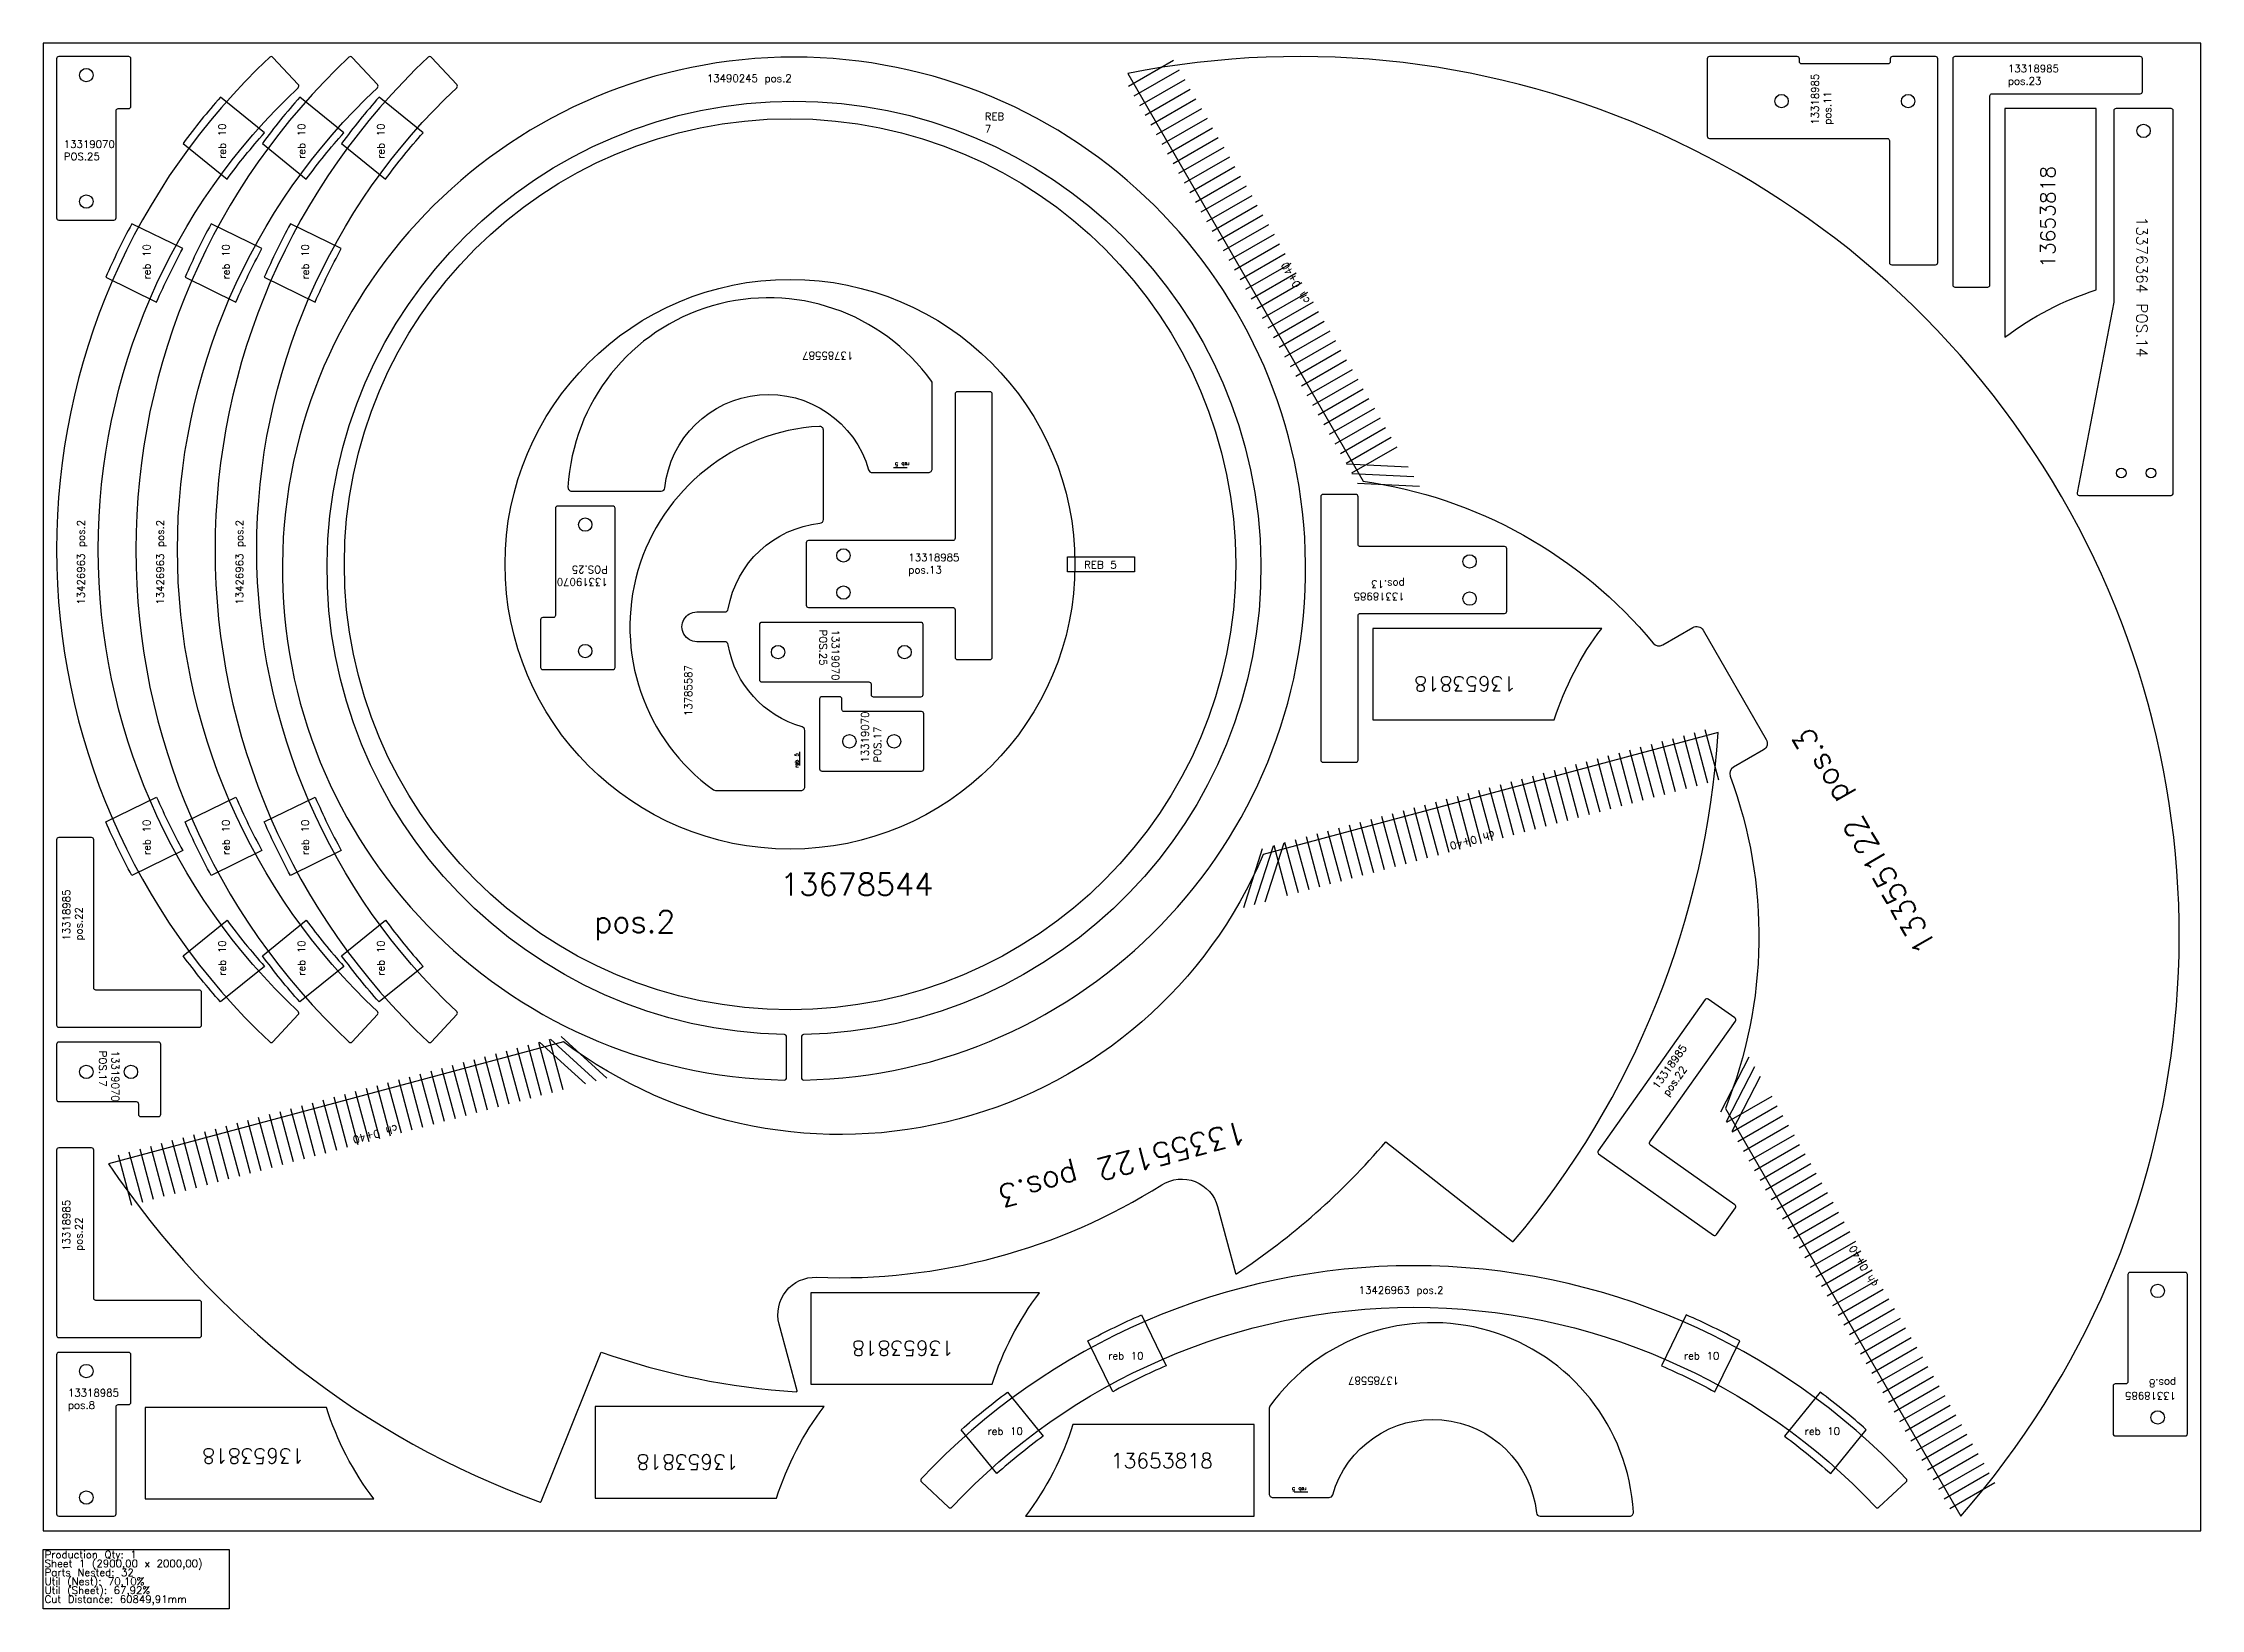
# Model space of a CAD drawing. Header units: millimetres. Extents: x 0 to 2900, y -105 to 2000.
import ezdxf

# ---------------------------------------------------------------- set-up
doc = ezdxf.new("R2010")
doc.units = ezdxf.units.MM
for name, color, linetype in [('13318985', 7, 'Continuous'), ('13319070v01', 7, 'Continuous'), ('13376364v01', 7, 'Continuous'), ('13426963', 7, 'Continuous'), ('13653818', 7, 'Continuous'), ('13678544', 7, 'Continuous'), ('13785587', 7, 'Continuous'), ('13918180', 7, 'Continuous'), ('Chanfro', 7, 'Continuous'), ('Rebaixo', 7, 'Continuous'), ('sheet', 24, 'Continuous'), ('Stats', 7, 'Continuous'), ('Texto', 7, 'Continuous')]:
    doc.layers.add(name, color=color, linetype=linetype)
doc.styles.get("Standard").update_dxf_attribs({"font": 'txt.shx'})

msp = doc.modelspace()

# ---------------------------------------------------------------- linework, layer by layer
at = {"color": 6}
for points in [[(2577.4, 19.7, 0.716659), (1457.7, 1959.2), (1774.2, 1411, -0.187088), (2164, 1193.3, 0.365786), (2176.7, 1191.1), (2217.3, 1214.5, -0.414214), (2231, 1210.8), (2316, 1063.6, -0.414214), (2312.3, 1049.9), (2271.7, 1026.5, 0.365786), (2267.4, 1014.4, -0.187088), (2260.9, 567.9)], [(699.5, 657.2), (88, 493.3, 0.15978), (667.9, 38.6, 0.404552), (669.2, 39.2), (749.8, 240.3, 0.06971), (1012.2, 187, 0.512318), (1013.3, 188.3), (989.2, 277.9, -0.5054), (1039.5, 340.8, 0.151666), (1503.5, 465.1, -0.5054), (1578.5, 435.8), (1602.5, 346.1, 0.512318), (1604, 345.6, 0.06971), (1804.6, 522.9), (1975, 389, 0.404554), (1976.4, 389.2, 0.15978), (2251.3, 1073), (1639.8, 909.1, -0.48795)]]:
    msp.add_lwpolyline(points, format="xyb", close=True, dxfattribs=at)
at = {"layer": '13318985', "color": 6}
for points in [[(2357.5, 1982), (2239.5, 1982, 0.414214), (2236.5, 1979), (2236.5, 1875, 0.414214), (2239.5, 1872), (2478.5, 1872, -0.414214), (2481.5, 1869), (2481.5, 1705, 0.414214), (2484.5, 1702), (2543.5, 1702, 0.414214), (2546.5, 1705), (2546.5, 1979, 0.414214), (2543.5, 1982), (2485.5, 1982, 0.414214), (2482.5, 1979), (2482.5, 1975, -0.414214), (2479.5, 1972), (2363.5, 1972, -0.414214), (2360.5, 1975), (2360.5, 1979, 0.414214)], [(2569.5, 1672), (2613.5, 1672, 0.414214), (2616.5, 1675), (2616.5, 1929, -0.414214), (2619.5, 1932), (2818.5, 1932, 0.414213), (2821.5, 1935), (2821.5, 1979, 0.414214), (2818.5, 1982), (2569.5, 1982, 0.414214), (2566.5, 1979), (2566.5, 1675, 0.414213)], [(1028.6, 1241.3), (1222.6, 1241.3, -0.414214), (1225.6, 1238.3), (1225.6, 1174.3, 0.414214), (1228.6, 1171.3), (1272.6, 1171.3, 0.414214), (1275.6, 1174.3), (1275.6, 1528.3, 0.414214), (1272.6, 1531.3), (1228.6, 1531.3, 0.414214), (1225.6, 1528.3), (1225.6, 1334.3, -0.414213), (1222.6, 1331.3), (1028.6, 1331.3, 0.414214), (1025.6, 1328.3), (1025.6, 1244.3, 0.414214)], [(1964.2, 1323.2), (1770.2, 1323.2, -0.414214), (1767.2, 1326.2), (1767.2, 1390.2, 0.414214), (1764.2, 1393.2), (1720.2, 1393.2, 0.414214), (1717.2, 1390.2), (1717.2, 1036.2, 0.414214), (1720.2, 1033.2), (1764.2, 1033.2, 0.414214), (1767.2, 1036.2), (1767.2, 1230.2, -0.414214), (1770.2, 1233.2), (1964.2, 1233.2, 0.414214), (1967.2, 1236.2), (1967.2, 1320.2, 0.414214)], [(213, 679.9), (213, 723.9, 0.414214), (210, 726.9), (71, 726.9, -0.414214), (68, 729.9), (68, 928.9, 0.414214), (65, 931.9), (21, 931.9, 0.414214), (18, 928.9), (18, 679.9, 0.414214), (21, 676.9), (210, 676.9, 0.414214)], [(2249, 398.2), (2274.5, 434.2, 0.414214), (2273.7, 438.3), (2160.3, 518.6, -0.414214), (2159.5, 522.8), (2274.5, 685.2, 0.414214), (2273.7, 689.4), (2237.8, 714.8, 0.414214), (2233.6, 714.1), (2089.8, 510.8, 0.414214), (2090.6, 506.7), (2244.9, 397.5, 0.414214)], [(213, 262.7), (213, 306.7, 0.414214), (210, 309.7), (71, 309.7, -0.414214), (68, 312.7), (68, 511.7, 0.414214), (65, 514.7), (21, 514.7, 0.414213), (18, 511.7), (18, 262.7, 0.414214), (21, 259.7), (210, 259.7, 0.414214)], [(2879, 127.4, 0.414214), (2882, 130.4), (2882, 344.4, 0.414213), (2879, 347.4), (2805, 347.4, 0.414213), (2802, 344.4), (2802, 200.4, -0.414214), (2799, 197.4), (2785, 197.4, 0.414213), (2782, 194.4), (2782, 130.4, 0.414214), (2785, 127.4)], [(21, 239.7, 0.414213), (18, 236.7), (18, 22.7, 0.414213), (21, 19.7), (95, 19.7, 0.414213), (98, 22.7), (98, 166.7, -0.414214), (101, 169.7), (115, 169.7, 0.414213), (118, 172.7), (118, 236.7, 0.414214), (115, 239.7)]]:
    msp.add_lwpolyline(points, format="xyb", close=True, dxfattribs=at)
for centre in [(2336.5, 1922), (2506.5, 1922), (1075.6, 1311.3), (1917.2, 1303.2), (1075.6, 1261.3), (1917.2, 1253.2), (2842, 322.4), (58, 214.7), (2842, 152.4), (58, 44.7)]:
    msp.add_circle(centre, 9, dxfattribs=at)
at = {"layer": '13319070v01', "color": 6}
for points in [[(21, 1762), (95, 1762, 0.414214), (98, 1765), (98, 1909, -0.414214), (101, 1912), (115, 1912, 0.414213), (118, 1915), (118, 1979, 0.414214), (115, 1982), (21, 1982, 0.414214), (18, 1979), (18, 1765, 0.414214)], [(765.6, 1377.7), (691.6, 1377.7, 0.414214), (688.6, 1374.7), (688.6, 1230.7, -0.414214), (685.6, 1227.7), (671.6, 1227.7, 0.414214), (668.6, 1224.7), (668.6, 1160.7, 0.414214), (671.6, 1157.7), (765.6, 1157.7, 0.414214), (768.6, 1160.7), (768.6, 1374.7, 0.414214)], [(962.7, 1218.3), (962.7, 1144.3, 0.414214), (965.7, 1141.3), (1109.7, 1141.3, -0.414214), (1112.7, 1138.3), (1112.7, 1124.3, 0.414213), (1115.7, 1121.3), (1179.7, 1121.3, 0.414214), (1182.7, 1124.3), (1182.7, 1218.3, 0.414214), (1179.7, 1221.3), (965.7, 1221.3, 0.414213)], [(1183.6, 1024.3), (1183.6, 1098.3, 0.414213), (1180.6, 1101.3), (1076.6, 1101.3, -0.414214), (1073.6, 1104.3), (1073.6, 1118.3, 0.414213), (1070.6, 1121.3), (1046.6, 1121.3, 0.414214), (1043.6, 1118.3), (1043.6, 1024.3, 0.414214), (1046.6, 1021.3), (1180.6, 1021.3, 0.414214)], [(18, 653.9), (18, 579.9, 0.414214), (21, 576.9), (125, 576.9, -0.414214), (128, 573.9), (128, 559.9, 0.414213), (131, 556.9), (155, 556.9, 0.414213), (158, 559.9), (158, 653.9, 0.414213), (155, 656.9), (21, 656.9, 0.414214)]]:
    msp.add_lwpolyline(points, format="xyb", close=True, dxfattribs=at)
for centre in [(58, 1957), (58, 1787), (728.6, 1352.7), (728.6, 1182.7), (987.7, 1181.3), (1157.7, 1181.3), (1083.6, 1061.3), (1143.6, 1061.3), (58, 616.9), (118, 616.9)]:
    msp.add_circle(centre, 9, dxfattribs=at)
at = {"layer": '13376364v01', "color": 6}
msp.add_lwpolyline([(2786, 1912, 0.414214), (2783, 1909), (2783, 1652.3, -0.047533), (2782.9, 1651.7), (2733.7, 1395.6, 0.47102), (2736.6, 1392), (2860, 1392, 0.414214), (2863, 1395), (2863, 1909, 0.414214), (2860, 1912)], format="xyb", close=True, dxfattribs=at)
for centre, radius in [((2823, 1882), 9), ((2793, 1422), 6.5), ((2833, 1422), 6.5)]:
    msp.add_circle(centre, radius, dxfattribs=at)
at = {"layer": '13426963', "color": 6}
for points in [[(342.8, 693.9, 0.413186), (342.7, 698.1, -0.432662), (342.7, 1940.1, 0.413186), (342.8, 1944.4), (308.7, 1980.9, 0.415185), (304.5, 1981.1, 0.432777), (304.5, 657.2, 0.415185), (308.7, 657.3)], [(449.4, 693.9, 0.413186), (449.2, 698.1, -0.432662), (449.2, 1940.1, 0.413186), (449.4, 1944.4), (415.3, 1980.9, 0.415185), (411, 1981.1, 0.432777), (411, 657.2, 0.415185), (415.3, 657.3)], [(555.9, 693.9, 0.413186), (555.8, 698.1, -0.432662), (555.8, 1940.1, 0.413186), (555.9, 1944.4), (521.8, 1980.9, 0.415185), (517.5, 1981.1, 0.432777), (517.5, 657.2, 0.415185), (521.8, 657.3)], [(1216.9, 31.6, 0.413186), (1221.2, 31.7, -0.432662), (2463.2, 31.7, 0.413186), (2467.4, 31.6), (2504, 65.7, 0.415185), (2504.1, 69.9, 0.432777), (1180.2, 69.9, 0.415185), (1180.4, 65.7)]]:
    msp.add_lwpolyline(points, format="xyb", close=True, dxfattribs=at)
at = {"layer": '13653818', "color": 6}
for points in [[(2636.5, 1604.5, -0.086137), (2759.5, 1668.2), (2759.5, 1912), (2636.5, 1912)], [(2094.7, 1213.2), (1787.2, 1213.2), (1787.2, 1090.2), (2031, 1090.2, -0.086137)], [(1339.2, 320), (1031.7, 320), (1031.7, 197), (1275.5, 197, -0.086137)], [(444.5, 42.7, -0.086137), (380.8, 165.7), (137, 165.7), (137, 42.7)], [(1049.5, 166.9), (742, 166.9), (742, 43.9), (985.8, 43.9, -0.086137)], [(1320.3, 19.7), (1627.8, 19.7), (1627.8, 142.7), (1384, 142.7, -0.086137)]]:
    msp.add_lwpolyline(points, format="xyb", close=True, dxfattribs=at)
at = {"layer": '13678544', "color": 6}
for radius in [599, 383]:
    msp.add_circle((1003.8, 1299.4), radius, dxfattribs=at)
at = {"layer": '13785587', "color": 6}
for points in [[(830.7, 1397.7, 0.384176), (835.7, 1402.2, -0.824694), (1109.5, 1426.3, 0.33453), (1114.3, 1422.7), (1190, 1422.7, 0.414214), (1195, 1427.7), (1195, 1542.6, 0.157377), (1194, 1545.5, 0.706601), (705.4, 1403, 0.4309), (710.4, 1397.7)], [(920.7, 1239.4, -0.335246), (1044.1, 1354.5, 0.384176), (1048.6, 1359.5), (1048.6, 1479.8, 0.4309), (1043.3, 1484.8, 0.706601), (900.8, 996.2, 0.157377), (903.7, 995.3), (1018.6, 995.3, 0.414214), (1023.6, 1000.3), (1023.6, 1075.9, 0.33453), (1020, 1080.7, -0.287021), (920.7, 1191.1, 0.364325), (915.8, 1195.3), (878.6, 1195.3, -1.000019), (878.6, 1235.3), (915.8, 1235.3, 0.364325)], [(2012, 19.7), (2132.3, 19.7, 0.4309), (2137.3, 25, 0.706601), (1648.7, 167.5, 0.157377), (1647.8, 164.6), (1647.8, 49.7, 0.414214), (1652.8, 44.7), (1728.4, 44.7, 0.33453), (1733.2, 48.3, -0.824694), (2007, 24.2, 0.384176)]]:
    msp.add_lwpolyline(points, format="xyb", close=True, dxfattribs=at)
at = {"layer": '13918180', "color": 6}
msp.add_lwpolyline([(1019.2, 609, 0.419783), (1022.2, 606, 105.375125), (996.1, 606, 0.419783), (999.2, 609), (999.2, 664, 0.408182), (996.2, 667, -96.912758), (1022.1, 667, 0.408182), (1019.2, 664)], format="xyb", close=True, dxfattribs=at)
at = {"layer": 'Chanfro', "color": 6}
for p, q in [((1519.3, 1976.5), (1458.6, 1941.5)), ((1526.8, 1963.5), (1466.1, 1928.5)), ((1534.3, 1950.5), (1473.6, 1915.5)), ((1541.8, 1937.6), (1481.1, 1902.6)), ((1549.3, 1924.6), (1488.6, 1889.6)), ((1556.8, 1911.6), (1496.1, 1876.6)), ((1564.3, 1898.6), (1503.6, 1863.6)), ((1571.8, 1885.6), (1511.1, 1850.6)), ((1579.3, 1872.6), (1518.6, 1837.6)), ((1586.8, 1859.6), (1526.1, 1824.6)), ((1594.3, 1846.6), (1533.6, 1811.6)), ((1601.8, 1833.6), (1541.1, 1798.6)), ((1609.3, 1820.6), (1548.6, 1785.6)), ((1616.8, 1807.7), (1556.1, 1772.7)), ((1624.3, 1794.7), (1563.6, 1759.7)), ((1631.8, 1781.7), (1571.1, 1746.7)), ((1639.3, 1768.7), (1578.6, 1733.7)), ((1646.8, 1755.7), (1586.1, 1720.7)), ((1654.3, 1742.7), (1593.6, 1707.7)), ((1661.8, 1729.7), (1601.1, 1694.7)), ((1669.3, 1716.7), (1608.6, 1681.7)), ((1676.8, 1703.7), (1616.1, 1668.7)), ((1684.3, 1690.7), (1623.6, 1655.7)), ((1691.8, 1677.7), (1631.1, 1642.7)), ((1699.3, 1664.8), (1638.6, 1629.8)), ((1706.8, 1651.8), (1646.1, 1616.8)), ((1714.3, 1638.8), (1653.6, 1603.8)), ((1721.8, 1625.8), (1661.1, 1590.8)), ((1729.3, 1612.8), (1668.6, 1577.8)), ((1736.8, 1599.8), (1676.1, 1564.8)), ((1744.3, 1586.8), (1683.6, 1551.8)), ((1751.8, 1573.8), (1691.1, 1538.8)), ((1759.3, 1560.8), (1698.6, 1525.8)), ((1766.8, 1547.8), (1706.1, 1512.8)), ((1774.3, 1534.9), (1713.6, 1499.9)), ((1781.8, 1521.9), (1721.1, 1486.9)), ((1789.3, 1508.9), (1728.6, 1473.9)), ((1796.8, 1495.9), (1736.1, 1460.9)), ((1804.3, 1482.9), (1743.6, 1447.9)), ((1811.8, 1469.9), (1751.1, 1434.9)), ((1819.3, 1456.9), (1758.6, 1421.9)), ((1834.8, 1430.1), (1751.6, 1434)), ((1842.3, 1417.1), (1759.1, 1421)), ((1849.8, 1404.1), (1766.6, 1408.1)), ((2252, 1009), (2233.9, 1076.6)), ((2136.1, 977.9), (2118, 1045.5)), ((2150.6, 981.8), (2132.5, 1049.4)), ((2165.1, 985.7), (2147, 1053.3)), ((2179.6, 989.6), (2161.5, 1057.2)), ((2194.1, 993.4), (2176, 1061.1)), ((2208.6, 997.3), (2190.5, 1064.9)), ((2223.1, 1001.2), (2204.9, 1068.8)), ((2237.5, 1005.1), (2219.4, 1072.7)), ((2034.7, 950.7), (2016.6, 1018.4)), ((2049.2, 954.6), (2031.1, 1022.2)), ((2063.7, 958.5), (2045.6, 1026.1)), ((2078.2, 962.4), (2060.1, 1030)), ((2092.7, 966.3), (2074.5, 1033.9)), ((2107.1, 970.2), (2089, 1037.8)), ((2121.6, 974), (2103.5, 1041.7)), ((1918.8, 919.7), (1900.7, 987.3)), ((1933.3, 923.6), (1915.2, 991.2)), ((1947.8, 927.5), (1929.7, 995.1)), ((1962.3, 931.3), (1944.1, 998.9)), ((1976.7, 935.2), (1958.6, 1002.8)), ((1991.2, 939.1), (1973.1, 1006.7)), ((2005.7, 943), (1987.6, 1010.6)), ((2020.2, 946.9), (2002.1, 1014.5)), ((1817.4, 892.5), (1799.3, 960.1)), ((1831.9, 896.4), (1813.7, 964)), ((1846.3, 900.3), (1828.2, 967.9)), ((1860.8, 904.2), (1842.7, 971.8)), ((1875.3, 908), (1857.2, 975.7)), ((1889.8, 911.9), (1871.7, 979.5)), ((1904.3, 915.8), (1886.2, 983.4)), ((1701.5, 861.5), (1683.3, 929.1)), ((1715.9, 865.3), (1697.8, 932.9)), ((1730.4, 869.2), (1712.3, 936.8)), ((1744.9, 873.1), (1726.8, 940.7)), ((1759.4, 877), (1741.3, 944.6)), ((1773.9, 880.9), (1755.8, 948.5)), ((1788.4, 884.7), (1770.3, 952.4)), ((1802.9, 888.6), (1784.8, 956.2)), ((1613.6, 837.9), (1638.9, 917.2)), ((1628, 841.8), (1653.4, 921)), ((1642.5, 845.7), (1667.9, 924.9)), ((1672.5, 853.7), (1654.4, 921.3)), ((1687, 857.6), (1668.9, 925.2)), ((626.4, 573.4), (608.3, 641)), ((640.9, 577.3), (622.8, 644.9)), ((655.4, 581.2), (637.3, 648.8)), ((669.9, 585), (651.8, 652.7)), ((684.4, 588.9), (666.3, 656.5)), ((728.8, 600.8), (667.2, 656.8)), ((698.9, 592.8), (680.7, 660.4)), ((743.3, 604.7), (681.7, 660.7)), ((757.8, 608.6), (696.2, 664.6)), ((510.5, 542.3), (492.4, 610)), ((525, 546.2), (506.9, 613.8)), ((539.5, 550.1), (521.4, 617.7)), ((554, 554), (535.9, 621.6)), ((568.5, 557.9), (550.3, 625.5)), ((583, 561.7), (564.8, 629.4)), ((597.4, 565.6), (579.3, 633.2)), ((611.9, 569.5), (593.8, 637.1)), ((2292.7, 636.8), (2254.6, 562.9)), ((2300.2, 623.8), (2262.1, 549.9)), ((2307.7, 610.8), (2269.6, 536.9)), ((409.1, 515.2), (391, 582.8)), ((423.6, 519), (405.5, 586.7)), ((438.1, 522.9), (419.9, 590.5)), ((452.6, 526.8), (434.4, 594.4)), ((467, 530.7), (448.9, 598.3)), ((481.5, 534.6), (463.4, 602.2)), ((496, 538.5), (477.9, 606.1)), ((2323.2, 584), (2262.6, 549)), ((293.2, 484.1), (275.1, 551.7)), ((307.7, 488), (289.5, 555.6)), ((322.2, 491.9), (304, 559.5)), ((336.6, 495.8), (318.5, 563.4)), ((351.1, 499.6), (333, 567.2)), ((365.6, 503.5), (347.5, 571.1)), ((380.1, 507.4), (362, 575)), ((394.6, 511.3), (376.5, 578.9)), ((2330.7, 571), (2270.1, 536)), ((2338.2, 558), (2277.6, 523)), ((191.8, 456.9), (173.6, 524.5)), ((206.2, 460.8), (188.1, 528.4)), ((220.7, 464.7), (202.6, 532.3)), ((235.2, 468.6), (217.1, 536.2)), ((249.7, 472.5), (231.6, 540.1)), ((264.2, 476.3), (246.1, 544)), ((278.7, 480.2), (260.6, 547.8)), ((2345.7, 545), (2285.1, 510)), ((2353.2, 532), (2292.6, 497)), ((119.3, 437.5), (101.2, 505.1)), ((133.8, 441.4), (115.7, 509)), ((148.3, 445.3), (130.2, 512.9)), ((162.8, 449.2), (144.7, 516.8)), ((177.3, 453), (159.1, 520.7)), ((2360.7, 519), (2300.1, 484)), ((2368.2, 506.1), (2307.6, 471.1)), ((2375.7, 493.1), (2315.1, 458.1)), ((2383.2, 480.1), (2322.6, 445.1)), ((2390.7, 467.1), (2330.1, 432.1)), ((2398.2, 454.1), (2337.6, 419.1)), ((2405.7, 441.1), (2345.1, 406.1)), ((2413.2, 428.1), (2352.6, 393.1)), ((2420.7, 415.1), (2360.1, 380.1)), ((2428.2, 402.1), (2367.6, 367.1)), ((2435.7, 389.1), (2375.1, 354.1)), ((2443.2, 376.1), (2382.6, 341.1)), ((2450.7, 363.2), (2390.1, 328.2)), ((2458.2, 350.2), (2397.6, 315.2)), ((2465.7, 337.2), (2405.1, 302.2)), ((2473.2, 324.2), (2412.6, 289.2)), ((2480.7, 311.2), (2420.1, 276.2)), ((2488.2, 298.2), (2427.6, 263.2)), ((2495.7, 285.2), (2435.1, 250.2)), ((2503.2, 272.2), (2442.6, 237.2)), ((2510.7, 259.2), (2450.1, 224.2)), ((2518.2, 246.2), (2457.6, 211.2)), ((2525.7, 233.3), (2465.1, 198.3)), ((2533.2, 220.3), (2472.6, 185.3)), ((2540.7, 207.3), (2480.1, 172.3)), ((2548.2, 194.3), (2487.6, 159.3)), ((2555.7, 181.3), (2495.1, 146.3)), ((2563.2, 168.3), (2502.6, 133.3)), ((2570.7, 155.3), (2510.1, 120.3)), ((2578.2, 142.3), (2517.6, 107.3)), ((2585.7, 129.3), (2525.1, 94.3)), ((2593.2, 116.3), (2532.6, 81.3)), ((2600.7, 103.4), (2540.1, 68.4)), ((2608.2, 90.4), (2547.6, 55.4)), ((2615.7, 77.4), (2555.1, 42.4)), ((2623.2, 64.4), (2562.6, 29.4))]:
    msp.add_line(p, q, dxfattribs=at)
at = {"layer": 'Rebaixo', "color": 6}
for p, q in [((1143, 1429.7), (1161.3, 1429.7)), ((1016.6, 1047.2), (1016.6, 1029)), ((1699.7, 51.7), (1681.5, 51.7))]:
    msp.add_line(p, q, dxfattribs=at)
for points in [[(297.6, 1879.5), (238.4, 1927.4, 0.021797), (188.1, 1865.2), (247.2, 1817.3, -0.023766)], [(404.1, 1879.5), (345, 1927.4, 0.021797), (294.6, 1865.2), (353.7, 1817.3, -0.023766)], [(510.6, 1879.5), (451.5, 1927.4, 0.021797), (401.2, 1865.2), (460.3, 1817.3, -0.023766)], [(187.6, 1723.8), (119.2, 1757.1, 0.021797), (84.2, 1685.2), (152.5, 1651.9, -0.023766)], [(294.1, 1723.8), (225.8, 1757.1, 0.021797), (190.7, 1685.2), (259.1, 1651.9, -0.023766)], [(400.7, 1723.8), (332.3, 1757.1, 0.021797), (297.2, 1685.2), (365.6, 1651.9, -0.023766)], [(1376.6, 1309.4), (1466.8, 1309.4), (1466.8, 1289.4), (1376.6, 1289.4, 0.013407)], [(187.6, 914.5), (119.2, 881.1, -0.021797), (84.2, 953), (152.5, 986.4, 0.023766)], [(294.1, 914.5), (225.8, 881.1, -0.021797), (190.7, 953), (259.1, 986.4, 0.023766)], [(400.7, 914.5), (332.3, 881.1, -0.021797), (297.2, 953), (365.6, 986.4, 0.023766)], [(297.6, 758.8), (238.4, 710.9, -0.021797), (188.1, 773.1), (247.2, 820.9, 0.023766)], [(404.1, 758.8), (345, 710.9, -0.021797), (294.6, 773.1), (353.7, 820.9, 0.023766)], [(510.6, 758.8), (451.5, 710.9, -0.021797), (401.2, 773.1), (460.3, 820.9, 0.023766)], [(1437.5, 186.8), (1404.2, 255.2, -0.021797), (1476.1, 290.2), (1509.4, 221.8, 0.023766)], [(2246.8, 186.8), (2280.2, 255.2, 0.021797), (2208.3, 290.2), (2174.9, 221.8, -0.023766)], [(1281.8, 76.8), (1233.9, 135.9, -0.021797), (1296.1, 186.3), (1344, 127.2, 0.023766)], [(2402.5, 76.8), (2450.4, 135.9, 0.021797), (2388.2, 186.3), (2340.4, 127.2, -0.023766)]]:
    msp.add_lwpolyline(points, format="xyb", close=True, dxfattribs=at)
at = {"layer": 'sheet', "color": 7}
msp.add_lwpolyline([(0, 0), (2900, 0), (2900, 2000), (0, 2000)], close=True, dxfattribs=at)
at = {"layer": 'Stats', "color": 151}
msp.add_lwpolyline([(0, -25), (250, -25), (250, -105), (0, -105), (0, -25)], close=True, dxfattribs=at)

# ---------------------------------------------------------------- texts
at = {"layer": 'Chanfro', "color": 6, "char_height": 10, "width": 211.899}
for insert, attachment_point, rotation in [((1702.7, 1653.3), 7, 120), ((1892.4, 915.5), 3, 195), ((477.5, 536.3), 1, 195), ((2435.1, 384.8), 9, 120)]:
    msp.add_mtext('ch 0+40', dxfattribs=dict(at, insert=insert, attachment_point=attachment_point, rotation=rotation))
at = {"layer": 'Rebaixo', "color": 6, "char_height": 10, "rotation": 90}
for insert, attachment_point in [((245.6, 1844.5), 7), ((352.1, 1844.5), 7), ((458.7, 1844.5), 7), ((144.1, 1682.3), 7), ((250.6, 1682.3), 7), ((357.1, 1682.3), 7), ((144.1, 956), 9), ((250.6, 956), 9), ((357.1, 956), 9), ((245.6, 793.7), 9), ((352.1, 793.7), 9), ((458.7, 793.7), 9)]:
    msp.add_mtext_dynamic_manual_height_columns('reb 10', width=54.51, gutter_width=12.5, heights=[0], dxfattribs=dict(at, insert=insert, attachment_point=attachment_point))
at = {"layer": 'Rebaixo', "color": 6, "insert": (1265.6, 1906.4), "char_height": 10, "width": 32.917, "attachment_point": 1}
msp.add_mtext('REB\\P7', dxfattribs=at)
at = {"layer": 'Rebaixo', "color": 6, "char_height": 5, "width": 19.497}
for insert, attachment_point, rotation in [((1144.9, 1436.2), 9, 180), ((1010.1, 1045.3), 3, 90), ((1697.8, 58.2), 7, 180)]:
    msp.add_mtext('reb 5', dxfattribs=dict(at, insert=insert, attachment_point=attachment_point, rotation=rotation))
at = {"layer": 'Rebaixo', "color": 6, "char_height": 10}
for s, width, insert, attachment_point in [('{\\W0.873835; }REB 5', 64.143, (1391.4, 1303.7), 1), ('reb 10', 54.51, (1479, 230.3), 9), ('reb 10', 54.51, (2205.3, 230.3), 7), ('reb 10', 54.51, (1316.8, 128.8), 9), ('reb 10', 54.51, (2367.6, 128.8), 7)]:
    msp.add_mtext_dynamic_manual_height_columns(s, width=width, gutter_width=12.5, heights=[0], dxfattribs=dict(at, insert=insert, attachment_point=attachment_point))
at = {"layer": 'Stats', "color": 60}
for s, p in [('Production Qty: 1', (2, -37)), ('Sheet 1 (2900,00 x 2000,00)', (2, -49)), ('Parts Nested: 32', (2, -61)), ('Cut Distance: 60849,91mm', (2, -97)), ('Util (Nest): 70,10%', (2, -73)), ('Util (Sheet): 67,92%', (2, -85))]:
    msp.add_text(s, height=10, dxfattribs=at).set_placement(p)
at = {"layer": 'Texto', "color": 6}
for s, insert, char_height, width, attachment_point in [('{\\W7.38781;  }13490245 pos.2', (892.1, 1957.7), 10, 212.651, 1), ('13318985 pos.23', (2640.7, 1970.8), 10, 58.452, 1), ('13319070\\PPOS.25', (27.7, 1869.3), 10, 77.015, 1), ('13318985 pos.13', (1162.9, 1313.6), 10, 58.452, 1), ('{\\W9.35291; }13678544 pos.2', (740.5, 884.1), 30, 511.67, 1), ('13426963 pos.2', (1768.2, 315.2), 10, 177.219, 7), ('13318985 pos.8', (33.3, 190.6), 10, 58.452, 1), ('13653818 ', (1435, 104.2), 20, 275.707, 1)]:
    msp.add_mtext(s, dxfattribs=dict(at, insert=insert, char_height=char_height, width=width, attachment_point=attachment_point))
for s, insert, char_height, width, attachment_point, rotation in [('13318985 pos.11', (2376.4, 1890.3), 10, 58.452, 1, 90), ('13653818 ', (2684.4, 1697.8), 20, 275.707, 1, 90), ('13376364 POS.14', (2828.3, 1766.6), 15, 178.347, 1, 270), ('13785587', (1020.3, 1574.9), 10, 33.411, 3, 180), ('13426963 pos.2', (59.2, 1245.1), 10, 177.219, 7, 90), ('13426963 pos.2', (165.7, 1245.1), 10, 177.219, 7, 90), ('13426963 pos.2', (272.2, 1245.1), 10, 177.219, 7, 90), ('13319070\\PPOS.25', (758.9, 1270.5), 10, 77.015, 1, 180), ('13318985 pos.13', (1829.9, 1251), 10, 58.452, 1, 180), ('13319070\\PPOS.25', (1069.9, 1211.6), 10, 77.015, 1, 270), ('13785587', (862.1, 1163.8), 10, 33.411, 3, 90), ('13653818 ', (1979.9, 1128.7), 20, 275.707, 1, 180), ('13319070\\PPOS.17', (1099.6, 1032.8), 10, 77.015, 1, 90), ('{\\W7.63182;   }13355122 pos.3', (2520.1, 771.4), 30, 827.354, 1, 120), ('13318985 pos.22', (26.2, 793.5), 10, 58.452, 1, 90), ('13319070\\PPOS.17', (102, 645.4), 10, 77.015, 1, 270), ('13318985 pos.22', (2162.1, 598.9), 10, 58.452, 1, 54.7276), ('{\\W7.63182;   }13355122 pos.3', (1619.6, 522.7), 30, 827.354, 1, 195), ('13318985 pos.22', (26.2, 376.3), 10, 58.452, 1, 90), ('13653818 ', (1224.4, 235.5), 20, 275.707, 1, 180), ('13785587', (1822.5, 196.8), 10, 33.411, 1, 180), ('13318985 pos.8', (2866.7, 176.5), 10, 58.452, 1, 180), ('13653818 ', (351.1, 90.6), 20, 275.707, 1, 180), ('13653818 ', (934.8, 82.4), 20, 275.707, 1, 180)]:
    msp.add_mtext(s, dxfattribs=dict(at, insert=insert, char_height=char_height, width=width, attachment_point=attachment_point, rotation=rotation))

doc.saveas('drawing.dxf')
